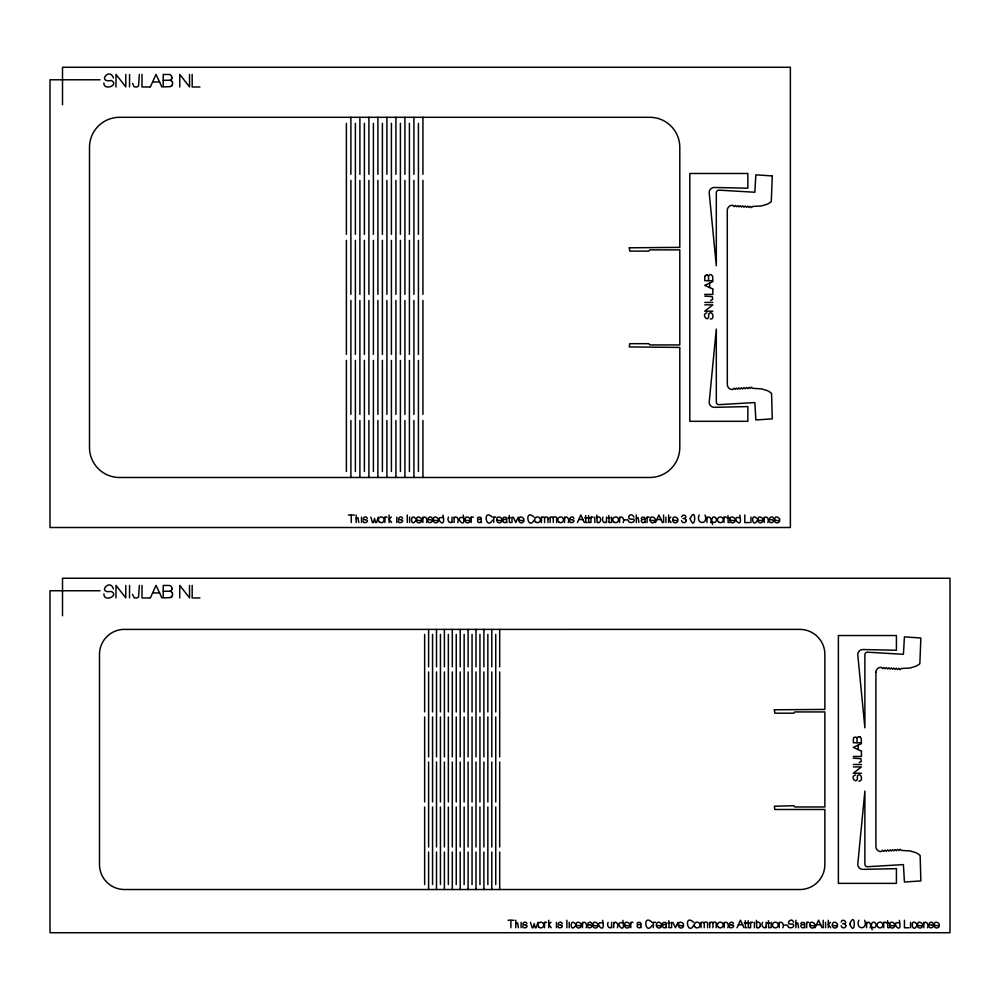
<?xml version="1.0" encoding="UTF-8"?>
<svg xmlns="http://www.w3.org/2000/svg" width="1000" height="1000" viewBox="0 0 1000 1000"><rect width="100%" height="100%" fill="white"/><g stroke="black" fill="none" stroke-linecap="round" stroke-linejoin="round"><path stroke-width="1.5" d="M139.362 585.375L138.55 596.987L136.788 598.025L134.225 597.8L132.525 594.338M139.362 74.4L138.55 86.013L136.788 87.05L134.225 86.838L132.525 83.375M356.163 522.513L356.138 515.013M515.788 927.725L515.763 920.212M636.3 522.513L636.337 519.025M705.062 515.013C708.825 525.275 695.188 524.562 699.2 515.013M795.925 927.725L795.9 920.212M864.688 920.212C868.312 930.638 854.9 929.725 858.825 920.212M389.1 515.05L389.1 522.513M548.725 920.263L548.725 927.725M668.65 515.05L668.65 522.513M828.275 920.263L828.275 927.725M899.375 922.938C888.975 920.25 903.125 937.675 899.375 920.35M129.525 86.912L129.575 74.475M129.525 597.875L129.575 585.45M384.888 522.513L384.9 517.112M471.163 522.513L471.175 517.112M493.713 522.513L493.725 517.112M541.438 522.513L541.438 517.087M544.513 927.725L544.525 922.312M550.125 522.513L550.125 517.087M591 522.513L591 517.112M630.788 927.725L630.8 922.312M647.075 522.513L647.075 517.112M653.337 927.725L653.35 922.312M701.062 927.725L701.062 922.3M709.737 927.725L709.75 922.3M724.013 522.513L724.025 517.112M750.625 927.725L750.625 922.312M883.637 927.725L883.65 922.312M544.6 522.513L544.587 517.863A2 2 0 0 1 548.263 518.737M553.288 522.513L553.275 517.863M704.225 927.725L704.262 923.112M712.913 927.725L712.95 923.112M452 517.1L452 522.5M606.487 517.1L606.487 522.5M611.613 927.712L611.613 922.312M766.112 927.712L766.112 922.312M806.688 927.725L806.7 922.312M463.2 517.725C452.812 515.025 466.95 532.562 463.2 515.15M622.762 922.862C612.463 920.562 626.587 937.5 622.825 920.35M739.75 517.725C729.287 515.125 743.6 532.413 739.75 515.15M712.588 524.513C710.225 519.225 713.175 514.05 716.3 518.6C717.325 520.938 714.725 523.837 712.613 521.95M872.212 929.725C869.638 924.362 872.987 919.212 875.95 923.875C876.862 926.287 874.45 928.938 872.237 927.163M442.837 517.6C432.512 515.925 446.863 531.85 442.962 515.15M602.525 922.862C592.087 920.8 606.55 937.275 602.587 920.35M416.45 520.025C428 523.088 416.538 511.825 416.375 520.087A2.662 2.662 0 0 0 421.587 520.962M433.162 520.013C444.837 523.025 433.263 511.863 433.162 520.087A2.662 2.662 0 0 0 438.375 520.962M465.025 520.025C476.575 523.088 465.1 511.825 464.95 520.087A2.662 2.662 0 0 0 470.163 520.962M496.75 520.013C508.413 523.025 496.838 511.863 496.737 520.087A2.662 2.662 0 0 0 501.95 520.962M518.825 520.025C530.375 523.088 518.9 511.825 518.75 520.087A2.662 2.662 0 0 0 523.962 520.962M576 925.288C576.025 917.15 587.675 928.062 576.013 925.212M592.863 925.225C604.4 928.288 592.938 917.038 592.788 925.288A2.662 2.662 0 0 0 598 926.162M650.1 520.013C661.75 523.188 650.275 511.775 650.088 520.087A2.662 2.662 0 0 0 655.3 520.962M672.7 520.013C684.362 523.025 672.8 511.863 672.688 520.087A2.662 2.662 0 0 0 677.9 520.962M624.575 925.212C636.237 928.238 624.688 917.062 624.575 925.288A2.662 2.662 0 0 0 629.788 926.162M656.438 925.225C667.987 928.288 656.513 917.038 656.363 925.288A2.662 2.662 0 0 0 661.575 926.162M730.025 520.025C741.538 523.138 730.125 511.8 729.95 520.087A2.662 2.662 0 0 0 735.163 520.962M678.45 925.225C690 928.288 678.525 917.038 678.375 925.288A2.662 2.662 0 0 0 683.587 926.162M757.738 520.087C757.788 511.938 769.325 522.85 757.875 520.025M774.587 520.025C786.137 523.088 774.675 511.825 774.513 520.087A2.662 2.662 0 0 0 779.725 520.962M809.725 925.212C821.388 928.238 809.825 917.062 809.712 925.288A2.662 2.662 0 0 0 814.925 926.162M832.387 925.225C843.938 928.288 832.475 917.038 832.312 925.288A2.662 2.662 0 0 0 837.525 926.162M889.575 925.212C901.237 928.238 889.675 917.062 889.575 925.288A2.662 2.662 0 0 0 894.788 926.162M917.362 925.212C929.025 928.238 917.463 917.062 917.362 925.288A2.662 2.662 0 0 0 922.575 926.162M934.137 925.288C934.137 917.188 945.775 927.962 934.212 925.225M415.763 520.65C410.288 528.4 410.05 511.925 415.675 518.688M575.375 925.863C569.963 933.6 569.663 917.125 575.3 923.888M757.113 520.65C752.262 529.212 750.25 511.325 757.025 518.688M916.737 925.863C912.113 934.475 909.638 916.663 916.65 923.888M477.4 518.55L478.162 517.35L480.25 517.2A1.438 1.438 0 0 1 481.213 518.288A6.9 6.9 0 0 1 481.213 519.075L481.225 521.487M502.825 518.55L503.587 517.35L505.675 517.2A1.438 1.438 0 0 1 506.637 518.288A6.9 6.9 0 0 1 506.625 519.075L506.65 521.487M641.175 518.55L641.925 517.35L644.013 517.2A1.438 1.438 0 0 1 644.975 518.288A6.9 6.9 0 0 1 644.975 519.075L644.987 521.487M637.025 923.75L637.788 922.562L639.875 922.4A1.438 1.438 0 0 1 640.837 923.487A6.9 6.9 0 0 1 640.825 924.275L640.85 926.7M662.45 923.75L663.213 922.562L665.288 922.4A1.438 1.438 0 0 1 666.263 923.487A6.9 6.9 0 0 1 666.25 924.275L666.263 926.7M800.788 923.75L801.55 922.562L803.637 922.4A1.438 1.438 0 0 1 804.6 923.487A6.9 6.9 0 0 1 804.6 924.275L804.613 926.7M681.562 516.862L682.8 515.2L685.188 515.425L685.938 517.15L684.85 518.513L686.325 520.475M841.188 922.075C842.113 917.688 848.2 922.375 844.55 923.688A6.725 6.725 0 0 0 843.662 923.675L842.625 923.688M492.488 520.225C486.05 530.875 482.362 507.962 492.375 517.1M534.163 520.15C527.7 531 524.025 507.938 534.038 517.1M652.125 925.35C645.325 936.137 642.275 913.088 652 922.3M693.787 925.35C687.625 936.225 683.425 913.162 693.65 922.3M378.263 517.1L376.575 522.562L375.625 522.562L374.55 518.35L373.462 522.562L372.5 522.562L370.85 517.1M537.888 922.312L536.2 927.763L535.25 927.763L534.175 923.562L533.088 927.763L532.125 927.763L530.475 922.312M544.538 923.138L544.562 923.05A1.312 1.312 0 0 1 546.65 922.475M630.812 923.138L630.837 923.05A1.312 1.312 0 0 1 632.913 922.475M653.363 923.138L653.388 923.05A1.312 1.312 0 0 1 655.475 922.475M750.638 923.138L750.662 923.05A1.312 1.312 0 0 1 752.75 922.475M806.712 923.138L806.737 923.05A1.312 1.312 0 0 1 808.825 922.475M636.388 518.812L636.275 515.013M705.013 276.112L705.037 276.05A8.35 8.35 0 0 1 705.713 275.4L706.213 275.163A1.7 1.7 0 0 1 706.812 275.038L706.875 275.038M853.587 738.175L853.612 738.112A8.35 8.35 0 0 1 854.287 737.463L854.788 737.225A1.7 1.7 0 0 1 855.387 737.087L855.45 737.087A2.037 2.037 0 0 1 857.013 738.25L857.113 742.712L861.388 742.763L861.263 738.413L860.1 736.938M172.237 84.963L172.262 84.9A3.663 3.663 0 0 0 172.213 81.65M150.338 86.988L156.025 74.4L161.925 86.988M150.338 597.95L156.025 585.375L161.925 597.95M577.413 522.562L580.825 515.013L584.362 522.562M655.5 522.562L658.913 515.013L662.45 522.562M737.038 927.763L740.45 920.212L743.988 927.763M815.113 927.763L818.538 920.212L822.062 927.763M518.237 517.188L515.837 522.513L513.288 517.188M677.862 922.4L675.462 927.725L672.913 922.4M451.975 521.763C449.712 524.675 446.688 520.013 448.475 517.1M606.462 521.763C604.338 524.45 601.138 520.525 602.962 517.1M611.562 927.025C609.587 929.587 606.213 925.812 608.1 922.312M766.05 927.025C764.25 929.6 760.312 925.475 762.588 922.312M422.938 517.837C425.6 514.788 428.188 520.225 426.463 522.562M454.188 517.837C456.838 514.788 459.438 520.225 457.713 522.562M564.65 517.837C567.3 514.788 569.9 520.225 568.175 522.562M619.675 517.837C622.337 514.788 624.925 520.225 623.2 522.562M707.038 517.837C709.7 514.788 712.288 520.225 710.562 522.562M764.3 517.837C766.95 514.788 769.55 520.225 767.825 522.562M582.562 923.05C585.212 920 587.812 925.425 586.087 927.763M613.812 923.05C616.462 920 619.062 925.425 617.337 927.763M724.275 923.05C726.925 920 729.525 925.425 727.8 927.763M779.3 923.05C781.95 920 784.55 925.425 782.825 927.763M866.663 923.05C869.312 920 871.912 925.425 870.188 927.763M923.925 923.05C926.575 920 929.175 925.425 927.45 927.763M391.312 517.05L389.087 519.2L391.562 522.562M670.863 517.05L668.637 519.2L671.112 522.562M550.938 922.262L548.713 924.412L551.188 927.763M830.487 922.262L828.263 924.412L830.738 927.763M481.213 519.075L481.15 519.113A9 9 0 0 1 479.787 519.338C475.55 518.725 477.938 524.862 481.262 521.812A2.375 2.375 0 0 0 481.5 522.562M506.575 519.113L506.637 519.075A9 9 0 0 1 505.213 519.338C500.688 519.038 503.725 524.862 506.688 521.812A2.375 2.375 0 0 0 506.925 522.562M644.925 519.113L644.975 519.075A9 9 0 0 1 643.55 519.338C639.05 519.05 642.05 524.85 645.025 521.812A2.375 2.375 0 0 0 645.263 522.562M640.837 924.275L640.775 924.312A9 9 0 0 1 639.412 924.55C635.025 924 637.638 930.05 640.888 927.013A2.375 2.375 0 0 0 641.125 927.763M666.263 924.275L666.2 924.312A9 9 0 0 1 664.837 924.55C660.312 924.25 663.275 930.025 666.3 927.013A2.375 2.375 0 0 0 666.538 927.763M804.6 924.275L804.538 924.312A9 9 0 0 1 803.175 924.55C798.7 924.125 801.513 930.037 804.65 927.013A2.375 2.375 0 0 0 804.887 927.763M844.587 923.737L845.95 925.675M171.337 86.088L170.413 86.525M171.337 597.062L170.413 597.5M712.862 281.55L704.737 285.35L712.862 289.025M861.438 743.6L853.312 747.412L861.438 751.087M170.125 86.65L163.225 86.912L163.225 74.475L168.3 74.488A6.688 6.688 0 0 1 169.875 74.625A10.037 10.037 0 0 1 170.438 74.862A9.963 9.963 0 0 1 171.525 76.025L171.812 76.675A2.65 2.65 0 0 1 172.013 77.55M170.125 597.612L163.225 597.875L163.225 585.45L168.3 585.45A6.688 6.688 0 0 1 169.875 585.6A10.037 10.037 0 0 1 170.438 585.825A9.963 9.963 0 0 1 171.525 586.987L171.812 587.65A2.65 2.65 0 0 1 172.013 588.513M365.35 519.763C360.2 520.25 365.812 514.125 367.3 518.438M400.688 519.763C395.637 520.475 401 514.038 402.638 518.438M430.25 519.763C425.125 520.312 430.688 514.1 432.2 518.438M571.962 519.763C566.925 520.475 572.25 514.038 573.913 518.438M771.612 519.763C766.45 520.262 772.062 514.125 773.55 518.438M524.975 924.975C519.9 925.525 525.388 919.3 526.925 923.65M560.312 924.975C555.188 925.562 560.662 919.312 562.263 923.65M589.875 924.975C584.938 925.987 589.85 919.2 591.825 923.65M731.587 924.975C726.55 925.837 731.688 919.237 733.538 923.65M931.237 924.975C926.338 925.738 931.413 919.225 933.175 923.65M707.013 312.863C700.088 314.237 709.575 324.412 708.7 314.125C712.138 308.8 715.413 319.762 710.325 319M855.588 774.925C848.538 776.8 858.462 786.287 857.35 775.913C861.2 771.275 863.675 781.875 858.812 781.062M708.538 280.65L708.538 276.163A6.438 6.438 0 0 1 709.062 275.275L709.425 274.862A2.375 2.375 0 0 1 711.5 274.9L712.688 276.35L712.812 280.7L704.788 280.7L704.8 277.425A4.425 4.425 0 0 1 704.887 276.413M857.113 742.712L853.363 742.763L853.375 739.488A4.425 4.425 0 0 1 853.462 738.475M683 518.475L684.038 518.475A6.725 6.725 0 0 1 684.85 518.513M163.3 80.288L170.275 80.275A9.025 9.025 0 0 1 171.637 81.1L172.262 81.625M163.3 591.25L170.275 591.25A9.025 9.025 0 0 1 171.637 592.075L172.262 592.6M100.025 79.787L50 79.787L50 527.513L790.375 527.513L790.375 67.275L62.512 67.275L62.512 104.8M152.637 81.95L159.6 81.95M149.775 86.988L142 86.988L142 74.4M199.95 86.988L192.175 86.988L192.175 74.4M704.737 294.4L712.862 294.4L712.862 289.387M704.737 296.1L712.2 296.6L712.788 299.375L710.525 300.512M704.788 304.862L712.812 304.862L704.737 311.188L712.862 311.188M348.425 515.05L354.325 515.05M508.188 517.825L510.5 517.825M584.637 517.825L586.95 517.825M587.55 517.825L589.862 517.825M607.788 517.825L610.1 517.825M726.938 517.825L729.25 517.825M578.787 519.538L582.962 519.538M656.875 519.538L661.05 519.538M624.612 519.875L627.45 519.875M749.475 522.562L744.812 522.562L744.812 515.013M100.025 590.75L50 590.75L50 932.725L950 932.725L950 578.25L62.512 578.25L62.512 615.763M152.637 592.913L159.6 592.913M149.775 597.95L142 597.95L142 585.375M199.95 597.95L192.175 597.95L192.175 585.375M853.312 756.462L861.438 756.462L861.438 751.45M853.312 758.162L860.775 758.662L861.325 761.5L859.1 762.575M853.363 766.925L861.388 766.925L853.312 773.238L861.438 773.238M508.05 920.263L513.95 920.263M667.812 923.025L670.125 923.025M744.262 923.025L746.575 923.025M747.175 923.025L749.488 923.025M767.412 923.025L769.725 923.025M886.562 923.025L888.875 923.025M738.413 924.737L742.588 924.737M816.5 924.737L820.675 924.737M784.237 925.075L787.075 925.075M909.1 927.763L904.438 927.763L904.438 920.212M704.788 302.425L712.812 302.45M772.113 519.688C776.888 521.112 769.463 524.825 769.3 520.988M572.463 519.688C577.263 521.1 569.538 524.788 569.65 520.988M401.188 519.688C406.05 520.95 398.113 524.812 398.375 520.988M430.75 519.688C435.55 521.025 427.938 524.812 427.938 520.988M365.863 519.688C370.6 520.925 363.375 524.938 363.038 520.988M853.363 764.488L861.388 764.513M931.737 924.9C936.612 926.35 929.062 929.975 928.9 926.112M732.087 924.9C736.988 926.275 729.075 929.975 729.25 926.112M590.375 924.9C595.175 926.25 587.513 930.075 587.55 926.112M525.475 924.9C530.288 926.25 523.025 930.075 522.65 926.112M560.812 924.9C565.788 926.25 557.75 929.963 557.987 926.112M728.112 522.163L727.962 515.513M609 522.212L608.812 515.513M588.725 522.163L588.575 515.513M585.812 522.163L585.662 515.513M887.775 927.425L887.588 920.713M509.363 522.163L509.225 515.513M768.625 927.425L768.438 920.713M748.388 927.425L748.2 920.713M745.475 927.425L745.288 920.713M669.025 927.425L668.838 920.713M628.25 520.2C628.25 524.55 636.7 522.137 633.638 519.075C624.225 520.725 630.562 510.35 633.962 517.112M793.587 922.325C791.562 915.863 783.85 925.512 792.663 923.962C796.912 927.675 787.138 929.675 787.875 925.325M113.4 77.975C109.712 66.762 96.725 82.987 111.363 80.512C119.688 85 103.637 91.263 103.875 82.987M113.4 588.938C110.037 577.8 96.713 593.663 110.975 591.413C119.975 595.025 104.05 602.975 103.875 593.95M756.45 920.35L756.712 927.2A6.587 6.587 0 0 0 757.15 927.537M596.825 515.15L597.087 522A6.587 6.587 0 0 0 597.525 522.325M923.85 922.312L923.85 927.725M866.6 922.312L866.6 927.725M823.213 920.263L823.213 927.725M779.237 922.312L779.237 927.725M764.225 517.112L764.237 522.513M724.2 922.312L724.212 927.725M706.975 517.112L706.975 522.513M663.587 515.05L663.6 522.513M619.612 517.112L619.612 522.513M613.737 922.312L613.737 927.725M582.5 922.312L582.5 927.725M566.9 920.263L566.9 927.725M564.575 517.112L564.587 522.513M454.113 517.112L454.113 522.513M422.875 517.112L422.875 522.513M407.275 515.05L407.287 522.513M910.588 922.312L910.588 927.725M875.9 672.325L875.9 846.587A5 5 0 0 0 881.2 851.587L882.513 850.25L883.838 851.438L885.013 850.113L886.338 851.287L887.513 849.963L888.825 851.137L890 849.812L891.325 851L892.5 849.675L893.825 850.85L895 849.525L896.325 850.7L897.5 849.375L898.812 850.562L899.987 849.237L901.312 850.413L909.963 850.9L915.788 852.638A17.175 17.175 0 0 1 917.312 853.425A15.812 15.812 0 0 1 920.138 855.512L920.863 880.925L904.438 882.025L903.413 864.613L867.537 866.712A2.5 2.5 0 0 1 864.887 864.212L864.887 791.1L857.8 863.913A5 5 0 0 0 862.887 869.388L896.425 868.637L896.425 883.375L838.388 883.375L838.388 635.538L896.425 635.538L896.425 650.275L862.887 649.525A5 5 0 0 0 857.8 655L864.887 727.812L864.887 654.7A2.5 2.5 0 0 1 867.537 652.2L903.413 654.3L904.438 636.888L920.863 637.987L919.85 663.662A16.125 16.125 0 0 1 915.775 666.263L910 668.012L901.312 668.5L899.987 669.675L898.812 668.35L897.5 669.538L896.325 668.213L895 669.388L893.825 668.062L892.5 669.237L891.325 667.913L890 669.1L888.825 667.775L887.513 668.95L886.338 667.625L885.013 668.8L883.838 667.475L882.513 668.662L881.338 667.337A5.062 5.062 0 0 0 875.85 672.325M858.188 745.1L858.188 749.6M825.55 922.312L825.55 927.725M798.538 927.725L797.763 923.037A1.5 1.5 0 0 0 796.087 923.737M771.2 922.312L771.2 927.725M754.425 922.312L754.425 927.725M750.962 517.112L750.962 522.513M716.25 923.95L716.25 927.763M709.613 283.05L709.613 287.538M707.562 923.95L707.562 927.763M671.6 922.312L671.6 927.725M665.925 517.112L665.925 522.513M638.913 522.513L638.138 517.825A1.575 1.575 0 0 0 636.4 518.663M611.575 517.112L611.575 522.513M594.8 517.112L594.8 522.513M569.237 922.312L569.237 927.725M556.625 518.75L556.625 522.562M556.45 922.312L556.45 927.725M547.938 518.75L547.938 522.562M521.125 922.312L521.125 927.725M518.4 927.725L517.625 923.037A1.575 1.575 0 0 0 515.875 923.875M511.987 517.112L511.987 522.513M510.9 920.263L510.9 927.725M499.688 629.388L499.688 666.912M499.688 671.912L499.688 756.95M499.688 761.963L499.688 847M499.688 852L499.688 889.525M495.737 634.388L495.737 711.938M495.737 716.938L495.737 801.975M495.737 806.975L495.737 884.525M491.788 629.388L491.788 666.912M491.788 671.912L491.788 756.95M491.788 761.963L491.788 847M491.788 852L491.788 889.525M487.85 634.388L487.85 711.938M487.85 716.938L487.85 801.975M487.85 806.975L487.85 884.525M483.9 629.388L483.9 666.912M483.9 671.912L483.9 756.95M483.9 761.963L483.9 847M483.9 852L483.9 889.525M479.95 634.388L479.95 711.938M479.95 716.938L479.95 801.975M479.95 806.975L479.95 884.525M476 629.388L476 666.912M476 671.912L476 756.95M476 761.963L476 847M476 852L476 889.525M472.05 634.388L472.05 711.938M472.05 716.938L472.05 801.975M472.05 806.975L472.05 884.525M468.1 629.388L468.1 666.912M468.1 671.912L468.1 756.95M468.1 761.963L468.1 847M468.1 852L468.1 889.525M464.15 634.388L464.15 711.938M464.15 716.938L464.15 801.975M464.15 806.975L464.15 884.525M460.2 629.388L460.2 666.912M460.2 671.912L460.2 756.95M460.2 761.963L460.2 847M460.2 852L460.2 889.525M456.25 634.388L456.25 711.938M456.25 716.938L456.25 801.975M456.25 806.975L456.25 884.525M452.3 629.388L452.3 666.912M452.3 671.912L452.3 756.95M452.3 761.963L452.3 847M452.3 852L452.3 889.525M448.35 634.388L448.35 711.938M448.35 716.938L448.35 801.975M448.35 806.975L448.35 884.525M444.4 629.388L444.4 666.912M444.4 671.912L444.4 756.95M444.4 761.963L444.4 847M444.4 852L444.4 889.525M440.45 634.388L440.45 711.938M440.45 716.938L440.45 801.975M440.45 806.975L440.45 884.525M436.5 629.388L436.5 666.912M436.5 671.912L436.5 756.95M436.5 761.963L436.5 847M436.5 852L436.5 889.525M432.55 634.388L432.55 711.938M432.55 716.938L432.55 801.975M432.55 806.975L432.55 884.525M428.6 629.388L428.6 666.912M428.6 671.912L428.6 756.95M428.6 761.963L428.6 847M428.6 852L428.6 889.525M424.65 634.388L424.65 711.938M424.65 716.938L424.65 801.975M424.65 806.975L424.65 884.525M422.925 117.3L422.925 174.338M422.925 180.338L422.925 294.4M422.925 300.4L422.925 414.45M422.925 420.462L422.925 477.488M418.425 123.312L418.425 234.363M418.425 240.362L418.425 354.425M418.425 360.425L418.425 471.488M413.913 117.3L413.913 174.338M413.913 180.338L413.913 294.4M413.913 300.4L413.913 414.45M413.913 420.462L413.913 477.488M409.613 517.112L409.613 522.513M409.412 123.312L409.412 234.363M409.412 240.362L409.412 354.425M409.412 360.425L409.412 471.488M404.913 117.3L404.913 174.338M404.913 180.338L404.913 294.4M404.913 300.4L404.913 414.45M404.913 420.462L404.913 477.488M400.412 123.312L400.412 234.363M400.412 240.362L400.412 354.425M400.412 360.425L400.412 471.488M396.838 517.112L396.838 522.513M395.913 117.3L395.913 174.338M395.913 180.338L395.913 294.4M395.913 300.4L395.913 414.45M395.913 420.462L395.913 477.488M391.413 123.312L391.413 234.363M391.413 240.362L391.413 354.425M391.413 360.425L391.413 471.488M386.9 117.3L386.9 174.338M386.9 180.338L386.9 294.4M386.9 300.4L386.9 414.45M386.9 420.462L386.9 477.488M382.4 123.312L382.4 234.363M382.4 240.362L382.4 354.425M382.4 360.425L382.4 471.488M377.9 117.3L377.9 174.338M377.9 180.338L377.9 294.4M377.9 300.4L377.9 414.45M377.9 420.462L377.9 477.488M373.4 123.312L373.4 234.363M373.4 240.362L373.4 354.425M373.4 360.425L373.4 471.488M368.9 117.3L368.9 174.338M368.9 180.338L368.9 294.4M368.9 300.4L368.9 414.45M368.9 420.462L368.9 477.488M364.387 123.312L364.387 234.363M364.387 240.362L364.387 354.425M364.387 360.425L364.387 471.488M361.5 517.112L361.5 522.513M359.888 117.3L359.888 174.338M359.888 180.338L359.888 294.4M359.888 300.4L359.888 414.45M359.888 420.462L359.888 477.488M358.775 522.513L358 517.825A1.575 1.575 0 0 0 356.25 518.663M355.387 123.312L355.387 234.363M355.387 240.362L355.387 354.425M355.387 360.425L355.387 471.488M351.287 515.05L351.287 522.513M350.887 117.3L350.887 174.338M350.887 180.338L350.887 294.4M350.887 300.4L350.887 414.45M350.887 420.462L350.887 477.488M346.388 123.312L346.388 234.363M346.388 240.362L346.388 354.425M346.388 360.425L346.388 471.488M189.537 74.463L189.537 86.912L179.75 74.4L179.75 86.988M189.537 585.438L189.537 597.875L179.75 585.375L179.75 597.95M125.787 74.463L125.787 86.912L116 74.4L116 86.988M125.787 585.438L125.787 597.875L116 585.375L116 597.95M384.938 517.837A1.312 1.312 0 0 1 387.025 517.263M471.213 517.837A1.312 1.312 0 0 1 473.3 517.263M493.762 517.837A1.312 1.312 0 0 1 495.85 517.263M509.613 522.45A1.3 1.3 0 0 0 510.225 522.55A2.075 2.075 0 0 0 510.75 522.5M541.562 517.888A1.825 1.825 0 0 1 544.688 517.788M550.25 517.888A1.825 1.825 0 0 1 553.375 517.788M553.188 517.825A2 2 0 0 1 556.938 518.737M586.062 522.45A1.3 1.3 0 0 0 586.675 522.55A2.075 2.075 0 0 0 587.2 522.5M588.975 522.45A1.3 1.3 0 0 0 589.575 522.55A2.075 2.075 0 0 0 590.112 522.5M591.038 517.837A1.312 1.312 0 0 1 593.125 517.263M596.825 517.788A16.925 16.925 0 0 1 597.212 517.463L597.312 517.375A2.062 2.062 0 0 1 599.888 517.438A3.562 3.562 0 0 1 600.262 521.275A2.25 2.25 0 0 1 597.438 522.575M609.212 522.45A1.3 1.3 0 0 0 609.812 522.55A2.075 2.075 0 0 0 610.35 522.5M647.113 517.837A1.312 1.312 0 0 1 649.2 517.263M686.425 520.475A2.475 2.475 0 0 1 681.513 520.562M724.062 517.837A1.312 1.312 0 0 1 726.15 517.263M728.363 522.45A1.3 1.3 0 0 0 728.975 522.55A2.075 2.075 0 0 0 729.5 522.5M762.95 520.962A2.662 2.662 0 0 1 757.75 520.087M172.213 77.737A2.975 2.975 0 0 1 170.212 80.1M172.288 84.975A1.562 1.562 0 0 1 171.325 86.075M706.9 274.9A2.037 2.037 0 0 1 708.45 276.188M581.213 926.162A2.662 2.662 0 0 1 576.013 925.288M669.237 927.663A1.3 1.3 0 0 0 669.85 927.75A2.075 2.075 0 0 0 670.375 927.7M701.188 923.1A1.825 1.825 0 0 1 704.312 923M704.125 923.037A2 2 0 0 1 707.875 923.95M709.875 923.1A1.825 1.825 0 0 1 713 923M712.812 923.037A2 2 0 0 1 716.562 923.95M745.688 927.663A1.3 1.3 0 0 0 746.3 927.75A2.075 2.075 0 0 0 746.825 927.7M748.6 927.663A1.3 1.3 0 0 0 749.2 927.75A2.075 2.075 0 0 0 749.725 927.7M756.45 923A16.925 16.925 0 0 1 756.838 922.663L756.938 922.588A2.062 2.062 0 0 1 759.513 922.65A3.562 3.562 0 0 1 759.887 926.488M759.95 926.525A2.25 2.25 0 0 1 757.062 927.775M768.838 927.663A1.3 1.3 0 0 0 769.438 927.75A2.075 2.075 0 0 0 769.975 927.7M846.05 925.688A2.475 2.475 0 0 1 841.137 925.775M883.688 923.05A1.312 1.312 0 0 1 885.775 922.475M887.987 927.663A1.3 1.3 0 0 0 888.6 927.75A2.075 2.075 0 0 0 889.125 927.7M939.35 926.162A2.662 2.662 0 0 1 934.15 925.288M172.213 588.713A2.975 2.975 0 0 1 170.212 591.075M172.288 595.95A1.562 1.562 0 0 1 171.325 597.038M172.213 592.625A3.663 3.663 0 0 1 172.2 595.85M857.113 738.225A6.438 6.438 0 0 1 857.638 737.337L858 736.912A2.375 2.375 0 0 1 860.075 736.963M690.15 518.713C695.7 533.763 696.625 503.9 690.15 518.713M849.775 923.925C855.525 938.95 856.025 908.962 849.775 923.925M772.288 175.925L771.275 201.6A16.125 16.125 0 0 1 767.2 204.2L761.425 205.95L752.738 206.438L751.425 207.613L750.238 206.3L748.925 207.475L747.75 206.15L746.425 207.325L745.25 206L743.925 207.175L742.75 205.863L741.425 207.037L740.25 205.712L738.938 206.887L737.763 205.562L736.438 206.737L735.263 205.425L733.938 206.6L732.763 205.275A5.062 5.062 0 0 0 727.275 210.263L727.325 384.538A5 5 0 0 0 732.625 389.525L733.938 388.2L735.263 389.375L736.438 388.05L737.763 389.225L738.938 387.9L740.25 389.075L741.425 387.762L742.75 388.938L743.925 387.612L745.25 388.787L746.425 387.463L747.75 388.638L748.925 387.325L750.238 388.5L751.425 387.175L752.738 388.35L761.4 388.837L767.212 390.575A17.175 17.175 0 0 1 768.737 391.362A15.812 15.812 0 0 1 771.562 393.45L772.288 418.875L755.863 419.963L754.837 402.562L718.962 404.65A2.5 2.5 0 0 1 716.312 402.15L716.312 329.05L709.225 401.85A5 5 0 0 0 714.312 407.337L747.85 406.575L747.85 421.312L689.812 421.312L689.812 173.487L747.85 173.487L747.85 188.212L714.312 187.463A5 5 0 0 0 709.225 192.95L716.312 265.75L716.312 192.638A2.5 2.5 0 0 1 718.962 190.138L754.837 192.237L755.863 174.825L772.288 175.925M629.288 247.8L629.775 251.125L648.787 251.125L649.788 249.875L679.8 249.875L679.8 344.925L649.788 344.925L648.787 343.675L629.775 343.675L629.275 346.925L679.8 347.425L679.8 447.475A30.013 30.013 0 0 1 649.788 477.488L119.513 477.488A30.013 30.013 0 0 1 89.5 447.475L89.5 147.325A30.013 30.013 0 0 1 119.513 117.3L649.788 117.3A30.013 30.013 0 0 1 679.8 147.325L679.8 247.375L629.288 247.8M774.338 709.862L774.837 713.188L793.838 713.188L794.837 711.938L824.862 711.938L824.862 806.975L794.837 806.975L793.913 805.738L774.338 806.225L774.837 809.488L824.862 809.488L824.862 864.513A25.013 25.013 0 0 1 799.85 889.525L124.5 889.525A25.013 25.013 0 0 1 99.488 864.513L99.488 654.362A25.013 25.013 0 0 1 122.788 629.412L799.85 629.388A25.013 25.013 0 0 1 824.862 654.4L824.862 709.425L774.35 709.788M718.838 522.238A2.862 2.862 0 0 0 723.225 519.913A2.862 2.862 0 0 0 719.013 517.275A2.862 2.862 0 0 0 718.838 522.238M614.138 522.238A2.862 2.862 0 0 0 618.538 519.913A2.862 2.862 0 0 0 614.325 517.275A2.862 2.862 0 0 0 614.138 522.238M559.113 522.238A2.862 2.862 0 0 0 563.5 519.913A2.862 2.862 0 0 0 559.3 517.275A2.862 2.862 0 0 0 559.113 522.238M535.962 522.238A2.862 2.862 0 0 0 540.363 519.913A2.862 2.862 0 0 0 536.15 517.275A2.862 2.862 0 0 0 535.962 522.238M379.7 522.238A2.862 2.862 0 0 0 384.1 519.913A2.862 2.862 0 0 0 379.888 517.275A2.862 2.862 0 0 0 379.7 522.238M539.325 927.45A2.862 2.862 0 0 0 543.725 925.125A2.862 2.862 0 0 0 539.513 922.487A2.862 2.862 0 0 0 539.325 927.45M695.588 927.45A2.862 2.862 0 0 0 699.987 925.125A2.862 2.862 0 0 0 695.775 922.487A2.862 2.862 0 0 0 695.588 927.45M718.737 927.45A2.862 2.862 0 0 0 723.125 925.125A2.862 2.862 0 0 0 718.925 922.487A2.862 2.862 0 0 0 718.737 927.45M773.763 927.45A2.862 2.862 0 0 0 778.162 925.125A2.862 2.862 0 0 0 773.95 922.487A2.862 2.862 0 0 0 773.763 927.45M878.45 927.45A2.862 2.862 0 0 0 882.85 925.125A2.862 2.862 0 0 0 878.637 922.487A2.862 2.862 0 0 0 878.45 927.45"/></g></svg>
